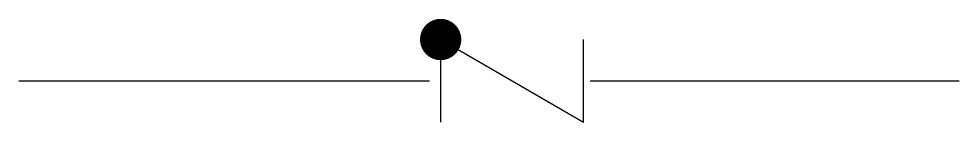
# Model space of a CAD drawing. Extents: x 913733 to 917245, y -1097611 to -1097225.
import ezdxf

# ---------------------------------------------------------------- set-up
doc = ezdxf.new("R2010")
doc.units = 0
doc.header["$LTSCALE"] = 1000
doc.header["$MEASUREMENT"] = 0
doc.layers.get('0').update_dxf_attribs({"linetype": 'CONTINUOUS'})
doc.layers.add('VAD', color=3, linetype='CONTINUOUS')

msp = doc.modelspace()

# ---------------------------------------------------------------- linework, layer by layer
at = {"color": 3}
for p, q in [((913732.8, -1097456.6), (915267.1, -1097456.6)), ((915867.1, -1097456.6), (917245, -1097456.6))]:
    msp.add_line(p, q, dxfattribs=at)
at = {"layer": 'VAD', "const_width": 77}
msp.add_lwpolyline([(915269.8, -1097302.5, 1), (915346.9, -1097302.5, 1)], format="xyb", close=True, dxfattribs=at)
at = {"layer": 'VAD'}
msp.add_lwpolyline([(915308.4, -1097610.6), (915308.4, -1097302.5), (915842.1, -1097610.6), (915842.1, -1097302.5)], dxfattribs=at)

doc.saveas('drawing.dxf')
